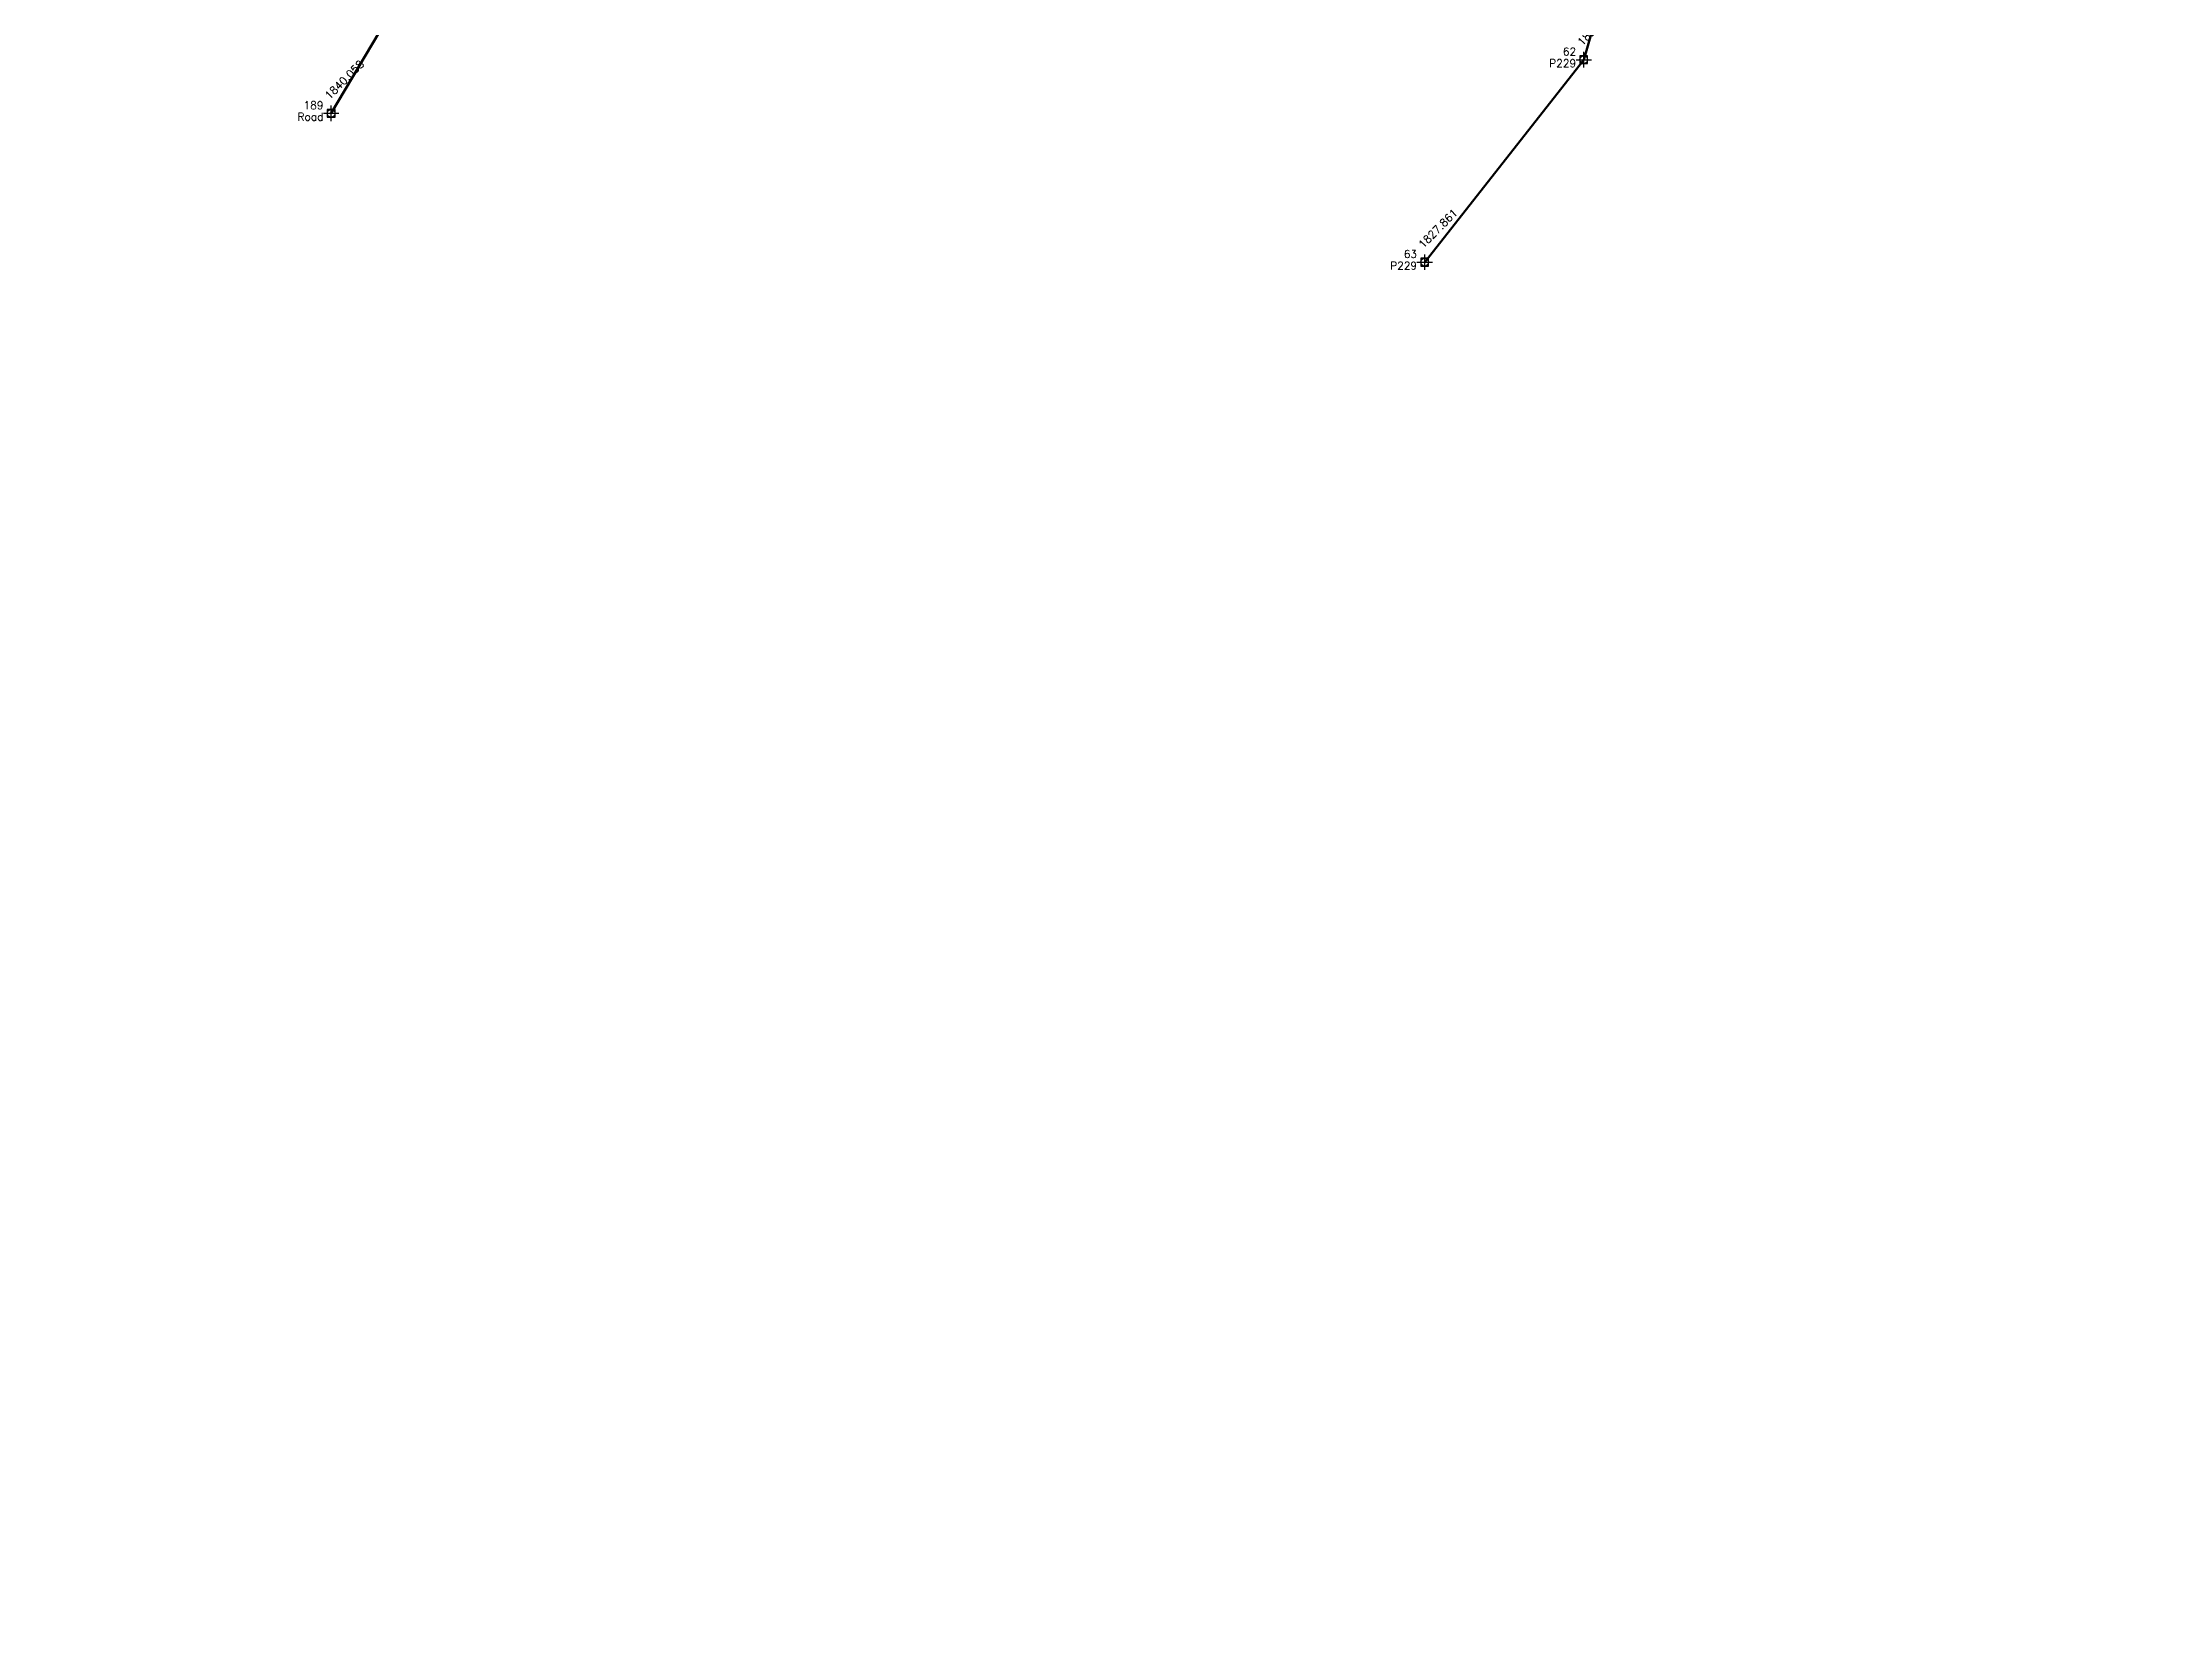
# Model space of a CAD drawing. Header units: metres. Extents: x 351916 to 352397, y 3070667 to 3071249.
# Drawn here: x 352121.9 to 352190.5, y 3070812.6 to 3070863.2 of the extents above; entities that cross this region are included whole.
import ezdxf
from ezdxf.enums import TextEntityAlignment as Align

# ---------------------------------------------------------------- set-up
doc = ezdxf.new("R2010")
doc.units = ezdxf.units.M
doc.header["$MEASUREMENT"] = 0
doc.header["$PDMODE"] = 98
doc.header["$PDSIZE"] = 0.25
for name, color, linetype in [('P229', 7, 'Continuous'), ('Points', 7, 'Continuous'), ('Points-ELV', 6, 'Continuous'), ('Points-NUM', 4, 'Continuous'), ('Points-TXT', 3, 'Continuous')]:
    doc.layers.add(name, color=color, linetype=linetype)
doc.layers.add('Road', color=1, linetype='Continuous', lineweight=50)
doc.layers.add('Void', color=2, linetype='Continuous', lineweight=50)
doc.styles.add('romans', font='romans.shx')
picture_1 = doc.add_image_def('image1.jpg', size_in_pixel=(3507, 4960))

# ---------------------------------------------------------------- blocks, each defined once
blk = doc.blocks.new('POINTS')
at = {"layer": 'Points'}
blk.add_line((0, 0), (0, 0), dxfattribs=at)
blk.add_point((0, 0), dxfattribs=at)
at = {"layer": 'Points-ELV', "style": 'romans'}
blk.add_attdef('ELEV', text='', height=1, rotation=45, dxfattribs=at).set_placement((0, 0), align=Align.BOTTOM_LEFT)
at = {"layer": 'Points-NUM', "style": 'romans'}
blk.add_attdef('PTNUM', text='', height=1, dxfattribs=at).set_placement((0, 0), align=Align.BOTTOM_RIGHT)
at = {"layer": 'Points-TXT', "style": 'romans'}
blk.add_attdef('DESC', text='', height=1, dxfattribs=at).set_placement((0, 0), align=Align.BOTTOM_RIGHT)

msp = doc.modelspace()

# ---------------------------------------------------------------- linework, layer by layer
at = {"layer": 'Road'}
msp.add_lwpolyline([(352131.169, 3070860.899), (352134.489, 3070866.505), (352138.666, 3070876.072), (352141.519, 3070885.575), (352144.125, 3070894.625), (352145.84, 3070901.761), (352147.597, 3070907.726), (352150.577, 3070914.97), (352152.557, 3070918.942), (352156.042, 3070924.375), (352158.445, 3070928.162), (352165.835, 3070935.759), (352172.195, 3070942.711)], dxfattribs=at)
at = {"layer": 'Void'}
msp.add_lwpolyline([(352166.44, 3070856.101), (352171.569, 3070862.628), (352173.308, 3070868.723), (352173.613, 3070870.427)], dxfattribs=at)

# ---------------------------------------------------------------- block references
at = {"layer": 'P229', "linetype": 'Continuous'}
ref = msp.add_blockref('POINTS', (352171.569, 3070862.628, 1827.513), dxfattribs=at)
ref.add_attrib('PTNUM', '62', dxfattribs={"layer": 'Points-NUM', "height": 0.25, "style": 'romans'}).set_placement((352171.319, 3070862.6905, 1827.513), align=Align.BOTTOM_RIGHT)
ref.add_attrib('DESC', 'P229', dxfattribs={"layer": 'Points-TXT', "height": 0.25, "style": 'romans'}).set_placement((352171.319, 3070862.3155, 1827.513), align=Align.BOTTOM_RIGHT)
ref.add_attrib('ELEV', '1827.513', dxfattribs={"layer": 'Points-ELV', "height": 0.25, "rotation": 45, "style": 'romans'}).set_placement((352171.569, 3070863.003, 1827.513), align=Align.BOTTOM_LEFT)
ref = msp.add_blockref('POINTS', (352166.44, 3070856.101, 1827.861), dxfattribs=at)
ref.add_attrib('PTNUM', '63', dxfattribs={"layer": 'Points-NUM', "height": 0.25, "style": 'romans'}).set_placement((352166.19, 3070856.1635, 1827.861), align=Align.BOTTOM_RIGHT)
ref.add_attrib('DESC', 'P229', dxfattribs={"layer": 'Points-TXT', "height": 0.25, "style": 'romans'}).set_placement((352166.19, 3070855.7885, 1827.861), align=Align.BOTTOM_RIGHT)
ref.add_attrib('ELEV', '1827.861', dxfattribs={"layer": 'Points-ELV', "height": 0.25, "rotation": 45, "style": 'romans'}).set_placement((352166.44, 3070856.476, 1827.861), align=Align.BOTTOM_LEFT)
at = {"layer": 'Road', "linetype": 'Continuous'}
ref = msp.add_blockref('POINTS', (352131.169, 3070860.899, 1840.058), dxfattribs=at)
ref.add_attrib('PTNUM', '189', dxfattribs={"layer": 'Points-NUM', "height": 0.25, "style": 'romans'}).set_placement((352130.919, 3070860.9615, 1840.058), align=Align.BOTTOM_RIGHT)
ref.add_attrib('DESC', 'Road', dxfattribs={"layer": 'Points-TXT', "height": 0.25, "style": 'romans'}).set_placement((352130.919, 3070860.5865, 1840.058), align=Align.BOTTOM_RIGHT)
ref.add_attrib('ELEV', '1840.058', dxfattribs={"layer": 'Points-ELV', "height": 0.25, "rotation": 45, "style": 'romans'}).set_placement((352131.169, 3070861.274, 1840.058), align=Align.BOTTOM_LEFT)

# ---------------------------------------------------------------- pictures from other files: only their frames are drawn
at = {"layer": 'Void'}
image = msp.add_image(picture_1, insert=(351916.05425, 3070764.98514, 1837.23), size_in_units=(356.3112, 503.936), rotation=-15.9673044, dxfattribs=dict(at, fade=50))
image.dxf.flags = 7

doc.saveas('drawing.dxf')
